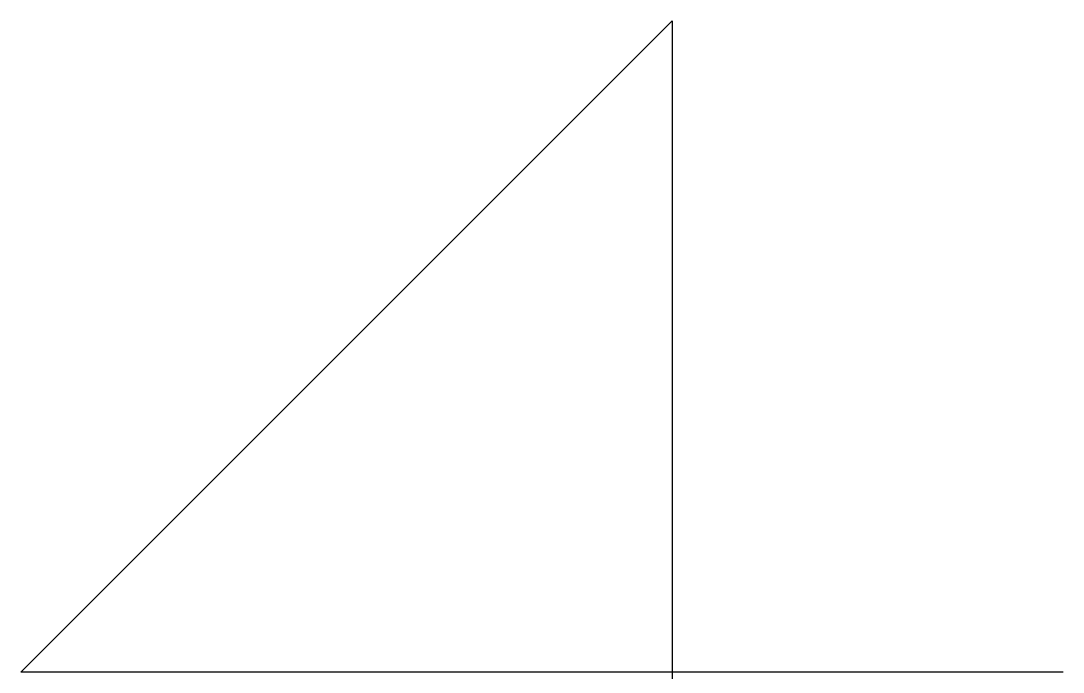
# Model space of a CAD drawing. Extents: x 10 to 26, y 10 to 20.
import ezdxf

# ---------------------------------------------------------------- set-up
doc = ezdxf.new("R2010")
doc.units = 0
doc.layers.get('0').update_dxf_attribs({"lineweight": 25})

msp = doc.modelspace()

# ---------------------------------------------------------------- linework, layer by layer
for p, q in [((10, 10), (20, 20)), ((26, 10), (10, 10))]:
    msp.add_line(p, q)
msp.add_ray((20, 20), (0, -1))

doc.saveas('drawing.dxf')
